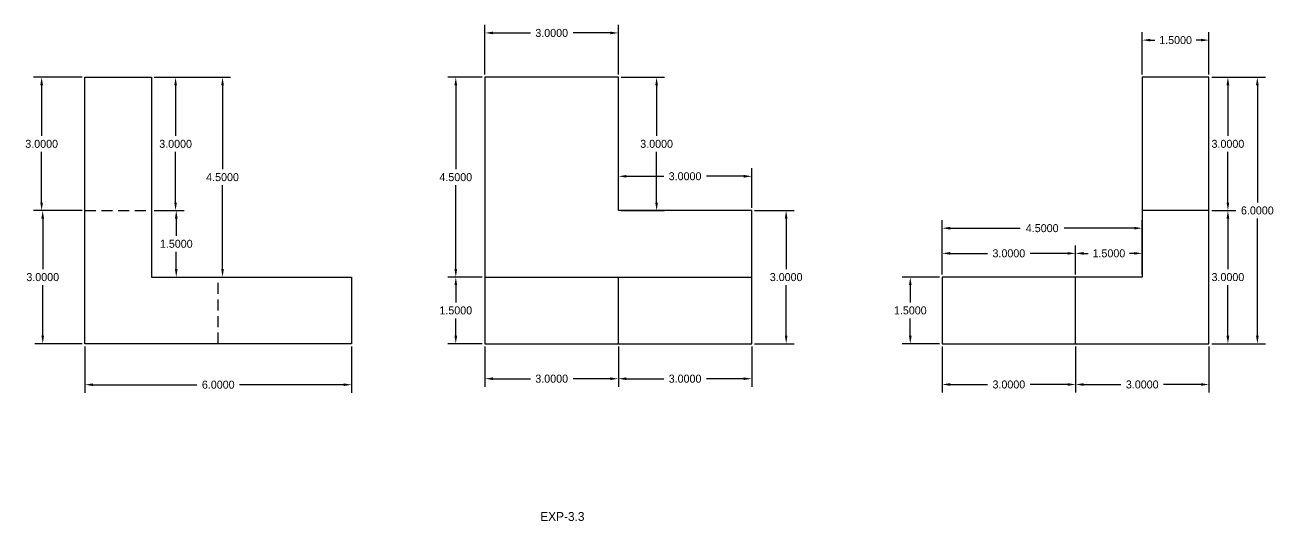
# Model space of a CAD drawing. Header units: inches. Extents: x 42.3 to 120.2, y -48.5 to 33.7.
# Drawn here: x 88.17 to 116.27, y -17.78 to -6.62 of the extents above; entities that cross this region are included whole.
import ezdxf

# ---------------------------------------------------------------- set-up
doc = ezdxf.new("R2010")
doc.units = ezdxf.units.IN
doc.header["$MEASUREMENT"] = 0
doc.linetypes.add('HIDDEN', pattern=[0.375, 0.25, -0.125])
doc.dimstyles.get("Standard").update_dxf_attribs({"dimtxt": 0.18, "dimasz": 0.18, "dimexe": 0.18, "dimexo": 0.0625, "dimgap": 0.09, "dimtad": 0, "dimtih": 1, "dimtoh": 1, "dimdec": 4, "dimzin": 0, "dimdsep": 46, "dimtxsty": 'Standard', "dimcen": 0.09, "dimadec": 0, "dimazin": 0, "dimtfac": 1, "dimtdec": 4, "dimtofl": 0, "dimtmove": 0, "dimatfit": 3, "dimfxl": 1, "dimtolj": 1, "dimtzin": 0, "dimarcsym": 0})

# ---------------------------------------------------------------- blocks, each defined once
blk = doc.blocks.new('*D30')
at = {"color": 0, "lineweight": -2}
for p, q in [((98.519, -13.856), (98.519, -14.76)), ((101.519, -13.856), (101.519, -14.76)), ((98.699, -14.58), (99.539, -14.58)), ((101.339, -14.58), (100.499, -14.58))]:
    blk.add_line(p, q, dxfattribs=at)
at = {"color": 0}
for points in [[(98.699, -14.55), (98.699, -14.61), (98.519, -14.58)], [(101.339, -14.55), (101.339, -14.61), (101.519, -14.58)]]:
    blk.add_solid(points, dxfattribs=at)
at = {"layer": 'Defpoints', "color": 0}
for p in [(98.519, -13.793), (101.519, -13.793), (101.519, -14.58)]:
    blk.add_point(p, dxfattribs=at)
at = {"color": 0, "insert": (100.019, -14.58), "char_height": 0.18, "attachment_point": 5}
blk.add_mtext('\\A1;3.0000', dxfattribs=at)
blk = doc.blocks.new('*D31')
at = {"color": 0, "lineweight": -2}
for p, q in [((101.519, -13.856), (101.519, -14.76)), ((104.519, -13.856), (104.519, -14.76)), ((101.699, -14.58), (102.539, -14.58)), ((104.339, -14.58), (103.499, -14.58))]:
    blk.add_line(p, q, dxfattribs=at)
at = {"color": 0}
for points in [[(101.699, -14.55), (101.699, -14.61), (101.519, -14.58)], [(104.339, -14.55), (104.339, -14.61), (104.519, -14.58)]]:
    blk.add_solid(points, dxfattribs=at)
at = {"layer": 'Defpoints', "color": 0}
for p in [(101.519, -13.793), (104.519, -13.793), (104.519, -14.58)]:
    blk.add_point(p, dxfattribs=at)
at = {"color": 0, "insert": (103.019, -14.58), "char_height": 0.18, "attachment_point": 5}
blk.add_mtext('\\A1;3.0000', dxfattribs=at)
blk = doc.blocks.new('*D32')
at = {"color": 0, "lineweight": -2}
for p, q in [((98.456, -12.293), (97.682, -12.293)), ((97.862, -12.473), (97.862, -12.863)), ((97.862, -13.613), (97.862, -13.223)), ((98.456, -13.793), (97.682, -13.793))]:
    blk.add_line(p, q, dxfattribs=at)
at = {"color": 0}
for points in [[(97.832, -12.473), (97.892, -12.473), (97.862, -12.293)], [(97.832, -13.613), (97.892, -13.613), (97.862, -13.793)]]:
    blk.add_solid(points, dxfattribs=at)
at = {"layer": 'Defpoints', "color": 0}
for p in [(98.519, -12.293), (97.862, -13.793), (98.519, -13.793)]:
    blk.add_point(p, dxfattribs=at)
at = {"color": 0, "insert": (97.862, -13.043), "char_height": 0.18, "attachment_point": 5}
blk.add_mtext('\\A1;1.5000', dxfattribs=at)
blk = doc.blocks.new('*D33')
at = {"color": 0, "lineweight": -2}
for p, q in [((98.456, -7.793), (97.682, -7.793)), ((97.862, -7.973), (97.862, -9.863)), ((97.862, -12.113), (97.862, -10.223)), ((98.456, -12.293), (97.682, -12.293))]:
    blk.add_line(p, q, dxfattribs=at)
at = {"color": 0}
for points in [[(97.832, -7.973), (97.892, -7.973), (97.862, -7.793)], [(97.832, -12.113), (97.892, -12.113), (97.862, -12.293)]]:
    blk.add_solid(points, dxfattribs=at)
at = {"layer": 'Defpoints', "color": 0}
for p in [(98.519, -7.793), (97.862, -12.293), (98.519, -12.293)]:
    blk.add_point(p, dxfattribs=at)
at = {"color": 0, "insert": (97.862, -10.043), "char_height": 0.18, "attachment_point": 5}
blk.add_mtext('\\A1;4.5000', dxfattribs=at)
blk = doc.blocks.new('*D34')
at = {"color": 0, "lineweight": -2}
for p, q in [((98.519, -7.731), (98.519, -6.616)), ((101.519, -7.731), (101.519, -6.616)), ((98.699, -6.796), (99.539, -6.796)), ((101.339, -6.796), (100.499, -6.796))]:
    blk.add_line(p, q, dxfattribs=at)
at = {"color": 0}
for points in [[(98.699, -6.766), (98.699, -6.826), (98.519, -6.796)], [(101.339, -6.766), (101.339, -6.826), (101.519, -6.796)]]:
    blk.add_solid(points, dxfattribs=at)
at = {"layer": 'Defpoints', "color": 0}
for p in [(101.519, -6.796), (98.519, -7.793), (101.519, -7.793)]:
    blk.add_point(p, dxfattribs=at)
at = {"color": 0, "insert": (100.019, -6.796), "char_height": 0.18, "attachment_point": 5}
blk.add_mtext('\\A1;3.0000', dxfattribs=at)
blk = doc.blocks.new('*D35')
at = {"color": 0, "lineweight": -2}
for p, q in [((101.519, -10.731), (101.519, -9.843)), ((101.699, -10.023), (102.539, -10.023)), ((104.339, -10.023), (103.499, -10.023)), ((104.519, -10.731), (104.519, -9.843))]:
    blk.add_line(p, q, dxfattribs=at)
at = {"color": 0}
for points in [[(101.699, -9.993), (101.699, -10.053), (101.519, -10.023)], [(104.339, -9.993), (104.339, -10.053), (104.519, -10.023)]]:
    blk.add_solid(points, dxfattribs=at)
at = {"layer": 'Defpoints', "color": 0}
for p in [(104.519, -10.023), (101.519, -10.793), (104.519, -10.793)]:
    blk.add_point(p, dxfattribs=at)
at = {"color": 0, "insert": (103.019, -10.023), "char_height": 0.18, "attachment_point": 5}
blk.add_mtext('\\A1;3.0000', dxfattribs=at)
blk = doc.blocks.new('*D36')
at = {"color": 0, "lineweight": -2}
for p, q in [((101.581, -7.793), (102.559, -7.793)), ((102.379, -7.973), (102.379, -9.113)), ((102.379, -10.613), (102.379, -9.473)), ((101.581, -10.793), (102.559, -10.793))]:
    blk.add_line(p, q, dxfattribs=at)
at = {"color": 0}
for points in [[(102.349, -7.973), (102.409, -7.973), (102.379, -7.793)], [(102.349, -10.613), (102.409, -10.613), (102.379, -10.793)]]:
    blk.add_solid(points, dxfattribs=at)
at = {"layer": 'Defpoints', "color": 0}
for p in [(101.519, -7.793), (101.519, -10.793), (102.379, -10.793)]:
    blk.add_point(p, dxfattribs=at)
at = {"color": 0, "insert": (102.379, -9.293), "char_height": 0.18, "attachment_point": 5}
blk.add_mtext('\\A1;3.0000', dxfattribs=at)
blk = doc.blocks.new('*D37')
at = {"color": 0, "lineweight": -2}
for p, q in [((104.581, -10.793), (105.473, -10.793)), ((105.293, -10.973), (105.293, -12.113)), ((105.293, -13.613), (105.293, -12.473)), ((104.581, -13.793), (105.473, -13.793))]:
    blk.add_line(p, q, dxfattribs=at)
at = {"color": 0}
for points in [[(105.263, -10.973), (105.323, -10.973), (105.293, -10.793)], [(105.263, -13.613), (105.323, -13.613), (105.293, -13.793)]]:
    blk.add_solid(points, dxfattribs=at)
at = {"layer": 'Defpoints', "color": 0}
for p in [(104.519, -10.793), (104.519, -13.793), (105.293, -13.793)]:
    blk.add_point(p, dxfattribs=at)
at = {"color": 0, "insert": (105.293, -12.293), "char_height": 0.18, "attachment_point": 5}
blk.add_mtext('\\A1;3.0000', dxfattribs=at)
blk = doc.blocks.new('*D42')
at = {"color": 0, "lineweight": -2}
for p, q in [((113.302, -7.731), (113.302, -6.777)), ((113.482, -6.957), (113.587, -6.957)), ((114.622, -6.957), (114.517, -6.957)), ((114.802, -7.731), (114.802, -6.777))]:
    blk.add_line(p, q, dxfattribs=at)
at = {"color": 0}
for points in [[(113.482, -6.927), (113.482, -6.987), (113.302, -6.957)], [(114.622, -6.927), (114.622, -6.987), (114.802, -6.957)]]:
    blk.add_solid(points, dxfattribs=at)
at = {"layer": 'Defpoints', "color": 0}
for p in [(114.802, -6.957), (113.302, -7.793), (114.802, -7.793)]:
    blk.add_point(p, dxfattribs=at)
at = {"color": 0, "insert": (114.052, -6.957), "char_height": 0.18, "attachment_point": 5}
blk.add_mtext('\\A1;1.5000', dxfattribs=at)
blk = doc.blocks.new('*D43')
at = {"color": 0, "lineweight": -2}
for p, q in [((108.74, -12.293), (107.905, -12.293)), ((108.085, -12.473), (108.085, -12.863)), ((108.085, -13.613), (108.085, -13.223)), ((108.74, -13.793), (107.905, -13.793))]:
    blk.add_line(p, q, dxfattribs=at)
at = {"color": 0}
for points in [[(108.055, -12.473), (108.115, -12.473), (108.085, -12.293)], [(108.055, -13.613), (108.115, -13.613), (108.085, -13.793)]]:
    blk.add_solid(points, dxfattribs=at)
at = {"layer": 'Defpoints', "color": 0}
for p in [(108.802, -12.293), (108.085, -13.793), (108.802, -13.793)]:
    blk.add_point(p, dxfattribs=at)
at = {"color": 0, "insert": (108.085, -13.043), "char_height": 0.18, "attachment_point": 5}
blk.add_mtext('\\A1;1.5000', dxfattribs=at)
blk = doc.blocks.new('*D44')
at = {"color": 0, "lineweight": -2}
for p, q in [((114.865, -7.793), (116.071, -7.793)), ((115.891, -7.973), (115.891, -10.613)), ((115.891, -13.613), (115.891, -10.973)), ((114.865, -13.793), (116.071, -13.793))]:
    blk.add_line(p, q, dxfattribs=at)
at = {"color": 0}
for points in [[(115.861, -7.973), (115.921, -7.973), (115.891, -7.793)], [(115.861, -13.613), (115.921, -13.613), (115.891, -13.793)]]:
    blk.add_solid(points, dxfattribs=at)
at = {"layer": 'Defpoints', "color": 0}
for p in [(114.802, -7.793), (114.802, -13.793), (115.891, -13.793)]:
    blk.add_point(p, dxfattribs=at)
at = {"color": 0, "insert": (115.891, -10.793), "char_height": 0.18, "attachment_point": 5}
blk.add_mtext('\\A1;6.0000', dxfattribs=at)
blk = doc.blocks.new('*D45')
at = {"color": 0, "lineweight": -2}
for p, q in [((114.865, -7.793), (115.409, -7.793)), ((115.229, -7.973), (115.229, -9.113)), ((115.229, -10.613), (115.229, -9.473)), ((114.865, -10.793), (115.409, -10.793))]:
    blk.add_line(p, q, dxfattribs=at)
at = {"color": 0}
for points in [[(115.199, -7.973), (115.259, -7.973), (115.229, -7.793)], [(115.199, -10.613), (115.259, -10.613), (115.229, -10.793)]]:
    blk.add_solid(points, dxfattribs=at)
at = {"layer": 'Defpoints', "color": 0}
for p in [(114.802, -7.793), (114.802, -10.793), (115.229, -10.793)]:
    blk.add_point(p, dxfattribs=at)
at = {"color": 0, "insert": (115.229, -9.293), "char_height": 0.18, "attachment_point": 5}
blk.add_mtext('\\A1;3.0000', dxfattribs=at)
blk = doc.blocks.new('*D46')
at = {"color": 0, "lineweight": -2}
for p, q in [((114.865, -10.793), (115.409, -10.793)), ((115.229, -10.973), (115.229, -12.113)), ((115.229, -13.613), (115.229, -12.473)), ((114.865, -13.793), (115.409, -13.793))]:
    blk.add_line(p, q, dxfattribs=at)
at = {"color": 0}
for points in [[(115.199, -10.973), (115.259, -10.973), (115.229, -10.793)], [(115.199, -13.613), (115.259, -13.613), (115.229, -13.793)]]:
    blk.add_solid(points, dxfattribs=at)
at = {"layer": 'Defpoints', "color": 0}
for p in [(114.802, -10.793), (114.802, -13.793), (115.229, -13.793)]:
    blk.add_point(p, dxfattribs=at)
at = {"color": 0, "insert": (115.229, -12.293), "char_height": 0.18, "attachment_point": 5}
blk.add_mtext('\\A1;3.0000', dxfattribs=at)
blk = doc.blocks.new('*D47')
at = {"color": 0, "lineweight": -2}
for p, q in [((108.802, -13.856), (108.802, -14.89)), ((111.802, -13.856), (111.802, -14.89)), ((108.982, -14.71), (109.822, -14.71)), ((111.622, -14.71), (110.782, -14.71))]:
    blk.add_line(p, q, dxfattribs=at)
at = {"color": 0}
for points in [[(108.982, -14.68), (108.982, -14.74), (108.802, -14.71)], [(111.622, -14.68), (111.622, -14.74), (111.802, -14.71)]]:
    blk.add_solid(points, dxfattribs=at)
at = {"layer": 'Defpoints', "color": 0}
for p in [(108.802, -13.793), (111.802, -13.793), (111.802, -14.71)]:
    blk.add_point(p, dxfattribs=at)
at = {"color": 0, "insert": (110.302, -14.71), "char_height": 0.18, "attachment_point": 5}
blk.add_mtext('\\A1;3.0000', dxfattribs=at)
blk = doc.blocks.new('*D48')
at = {"color": 0, "lineweight": -2}
for p, q in [((111.802, -13.856), (111.802, -14.89)), ((114.802, -13.856), (114.802, -14.89)), ((111.982, -14.71), (112.822, -14.71)), ((114.622, -14.71), (113.782, -14.71))]:
    blk.add_line(p, q, dxfattribs=at)
at = {"color": 0}
for points in [[(111.982, -14.68), (111.982, -14.74), (111.802, -14.71)], [(114.622, -14.68), (114.622, -14.74), (114.802, -14.71)]]:
    blk.add_solid(points, dxfattribs=at)
at = {"layer": 'Defpoints', "color": 0}
for p in [(111.802, -13.793), (114.802, -13.793), (114.802, -14.71)]:
    blk.add_point(p, dxfattribs=at)
at = {"color": 0, "insert": (113.302, -14.71), "char_height": 0.18, "attachment_point": 5}
blk.add_mtext('\\A1;3.0000', dxfattribs=at)
blk = doc.blocks.new('*D49')
at = {"color": 0, "lineweight": -2}
for p, q in [((91.081, -7.793), (92.796, -7.793)), ((92.616, -7.973), (92.616, -9.863)), ((92.616, -12.113), (92.616, -10.223)), ((91.081, -12.293), (92.796, -12.293))]:
    blk.add_line(p, q, dxfattribs=at)
at = {"color": 0}
for points in [[(92.586, -7.973), (92.646, -7.973), (92.616, -7.793)], [(92.586, -12.113), (92.646, -12.113), (92.616, -12.293)]]:
    blk.add_solid(points, dxfattribs=at)
at = {"layer": 'Defpoints', "color": 0}
for p in [(91.019, -7.793), (91.019, -12.293), (92.616, -12.293)]:
    blk.add_point(p, dxfattribs=at)
at = {"color": 0, "insert": (92.616, -10.043), "char_height": 0.18, "attachment_point": 5}
blk.add_mtext('\\A1;4.5000', dxfattribs=at)
blk = doc.blocks.new('*D50')
at = {"color": 0, "lineweight": -2}
for p, q in [((91.081, -10.793), (91.755, -10.793)), ((91.575, -10.973), (91.575, -11.363)), ((91.575, -12.113), (91.575, -11.723)), ((91.081, -12.293), (91.755, -12.293))]:
    blk.add_line(p, q, dxfattribs=at)
at = {"color": 0}
for points in [[(91.545, -10.973), (91.605, -10.973), (91.575, -10.793)], [(91.545, -12.113), (91.605, -12.113), (91.575, -12.293)]]:
    blk.add_solid(points, dxfattribs=at)
at = {"layer": 'Defpoints', "color": 0}
for p in [(91.019, -10.793), (91.019, -12.293), (91.575, -12.293)]:
    blk.add_point(p, dxfattribs=at)
at = {"color": 0, "insert": (91.575, -11.543), "char_height": 0.18, "attachment_point": 5}
blk.add_mtext('\\A1;1.5000', dxfattribs=at)
blk = doc.blocks.new('*D51')
at = {"color": 0, "lineweight": -2}
for p, q in [((91.081, -7.793), (91.74, -7.793)), ((91.56, -7.973), (91.56, -9.113)), ((91.56, -10.613), (91.56, -9.473)), ((91.081, -10.793), (91.74, -10.793))]:
    blk.add_line(p, q, dxfattribs=at)
at = {"color": 0}
for points in [[(91.53, -7.973), (91.59, -7.973), (91.56, -7.793)], [(91.53, -10.613), (91.59, -10.613), (91.56, -10.793)]]:
    blk.add_solid(points, dxfattribs=at)
at = {"layer": 'Defpoints', "color": 0}
for p in [(91.019, -7.793), (91.019, -10.793), (91.56, -10.793)]:
    blk.add_point(p, dxfattribs=at)
at = {"color": 0, "insert": (91.56, -9.293), "char_height": 0.18, "attachment_point": 5}
blk.add_mtext('\\A1;3.0000', dxfattribs=at)
blk = doc.blocks.new('*D52')
at = {"color": 0, "lineweight": -2}
for p, q in [((89.456, -7.793), (88.367, -7.793)), ((88.547, -7.973), (88.547, -9.113)), ((88.547, -10.613), (88.547, -9.473)), ((89.456, -10.793), (88.367, -10.793))]:
    blk.add_line(p, q, dxfattribs=at)
at = {"color": 0}
for points in [[(88.517, -7.973), (88.577, -7.973), (88.547, -7.793)], [(88.517, -10.613), (88.577, -10.613), (88.547, -10.793)]]:
    blk.add_solid(points, dxfattribs=at)
at = {"layer": 'Defpoints', "color": 0}
for p in [(89.519, -7.793), (88.547, -10.793), (89.519, -10.793)]:
    blk.add_point(p, dxfattribs=at)
at = {"color": 0, "insert": (88.547, -9.293), "char_height": 0.18, "attachment_point": 5}
blk.add_mtext('\\A1;3.0000', dxfattribs=at)
blk = doc.blocks.new('*D53')
at = {"color": 0, "lineweight": -2}
for p, q in [((89.456, -10.793), (88.391, -10.793)), ((88.571, -10.973), (88.571, -12.113)), ((88.571, -13.613), (88.571, -12.473)), ((89.456, -13.793), (88.391, -13.793))]:
    blk.add_line(p, q, dxfattribs=at)
at = {"color": 0}
for points in [[(88.541, -10.973), (88.601, -10.973), (88.571, -10.793)], [(88.541, -13.613), (88.601, -13.613), (88.571, -13.793)]]:
    blk.add_solid(points, dxfattribs=at)
at = {"layer": 'Defpoints', "color": 0}
for p in [(89.519, -10.793), (88.571, -13.793), (89.519, -13.793)]:
    blk.add_point(p, dxfattribs=at)
at = {"color": 0, "insert": (88.571, -12.293), "char_height": 0.18, "attachment_point": 5}
blk.add_mtext('\\A1;3.0000', dxfattribs=at)
blk = doc.blocks.new('*D54')
at = {"color": 0, "lineweight": -2}
for p, q in [((89.519, -13.856), (89.519, -14.895)), ((95.519, -13.856), (95.519, -14.895)), ((89.699, -14.715), (92.039, -14.715)), ((95.339, -14.715), (92.999, -14.715))]:
    blk.add_line(p, q, dxfattribs=at)
at = {"color": 0}
for points in [[(89.699, -14.685), (89.699, -14.745), (89.519, -14.715)], [(95.339, -14.685), (95.339, -14.745), (95.519, -14.715)]]:
    blk.add_solid(points, dxfattribs=at)
at = {"layer": 'Defpoints', "color": 0}
for p in [(89.519, -13.793), (95.519, -13.793), (95.519, -14.715)]:
    blk.add_point(p, dxfattribs=at)
at = {"color": 0, "insert": (92.519, -14.715), "char_height": 0.18, "attachment_point": 5}
blk.add_mtext('\\A1;6.0000', dxfattribs=at)
blk = doc.blocks.new('*D55')
at = {"color": 0, "lineweight": -2}
for p, q in [((111.802, -12.231), (111.802, -11.578)), ((111.982, -11.758), (112.087, -11.758)), ((113.122, -11.758), (113.017, -11.758)), ((113.302, -12.231), (113.302, -11.578))]:
    blk.add_line(p, q, dxfattribs=at)
at = {"color": 0}
for points in [[(111.982, -11.728), (111.982, -11.788), (111.802, -11.758)], [(113.122, -11.728), (113.122, -11.788), (113.302, -11.758)]]:
    blk.add_solid(points, dxfattribs=at)
at = {"layer": 'Defpoints', "color": 0}
for p in [(111.802, -11.758), (111.802, -12.293), (113.302, -12.293)]:
    blk.add_point(p, dxfattribs=at)
at = {"color": 0, "insert": (112.552, -11.758), "char_height": 0.18, "attachment_point": 5}
blk.add_mtext('\\A1;1.5000', dxfattribs=at)
blk = doc.blocks.new('*D56')
at = {"color": 0, "lineweight": -2}
for p, q in [((108.802, -12.231), (108.802, -11.578)), ((108.982, -11.758), (109.822, -11.758)), ((111.622, -11.758), (110.782, -11.758)), ((111.802, -12.231), (111.802, -11.578))]:
    blk.add_line(p, q, dxfattribs=at)
at = {"color": 0}
for points in [[(108.982, -11.728), (108.982, -11.788), (108.802, -11.758)], [(111.622, -11.728), (111.622, -11.788), (111.802, -11.758)]]:
    blk.add_solid(points, dxfattribs=at)
at = {"layer": 'Defpoints', "color": 0}
for p in [(108.802, -11.758), (108.802, -12.293), (111.802, -12.293)]:
    blk.add_point(p, dxfattribs=at)
at = {"color": 0, "insert": (110.302, -11.758), "char_height": 0.18, "attachment_point": 5}
blk.add_mtext('\\A1;3.0000', dxfattribs=at)
blk = doc.blocks.new('*D57')
at = {"color": 0, "lineweight": -2}
for p, q in [((108.802, -12.231), (108.802, -11.011)), ((108.982, -11.191), (110.557, -11.191)), ((113.122, -11.191), (111.547, -11.191)), ((113.302, -12.231), (113.302, -11.011))]:
    blk.add_line(p, q, dxfattribs=at)
at = {"color": 0}
for points in [[(108.982, -11.161), (108.982, -11.221), (108.802, -11.191)], [(113.122, -11.161), (113.122, -11.221), (113.302, -11.191)]]:
    blk.add_solid(points, dxfattribs=at)
at = {"layer": 'Defpoints', "color": 0}
for p in [(108.802, -11.191), (108.802, -12.293), (113.302, -12.293)]:
    blk.add_point(p, dxfattribs=at)
at = {"color": 0, "insert": (111.052, -11.191), "char_height": 0.18, "attachment_point": 5}
blk.add_mtext('\\A1;4.5000', dxfattribs=at)

msp = doc.modelspace()

# ---------------------------------------------------------------- linework, layer by layer
for p, q in [((89.51895, -10.79312), (89.51895, -7.79312)), ((89.51895, -7.79312), (91.01895, -7.79312)), ((91.01895, -7.79312), (91.01895, -12.29312)), ((101.51895, -7.79312), (98.51895, -7.79312)), ((98.51895, -7.79312), (98.51895, -12.29312)), ((101.51895, -10.79312), (101.51895, -7.79312)), ((114.80213, -7.79312), (113.30213, -7.79312)), ((113.30213, -7.79312), (113.30213, -12.29312)), ((114.80213, -10.79312), (114.80213, -7.79312)), ((89.51895, -12.29312), (89.51895, -10.79312)), ((104.51895, -10.79312), (101.51895, -10.79312)), ((104.51895, -12.29312), (104.51895, -10.79312)), ((114.80213, -10.79312), (113.30213, -10.79312)), ((114.80213, -12.29312), (114.80213, -10.79312)), ((89.51895, -13.79312), (89.51895, -12.29312)), ((91.01895, -12.29312), (95.51895, -12.29312)), ((95.51895, -12.29312), (95.51895, -13.79312)), ((98.51895, -12.29312), (98.51895, -13.79312)), ((98.51895, -12.29312), (104.51895, -12.29312)), ((101.51895, -13.79312), (101.51895, -12.29312)), ((104.51895, -13.79312), (104.51895, -12.29312)), ((113.30213, -12.29312), (108.80213, -12.29312)), ((108.80213, -12.29312), (108.80213, -13.79312)), ((111.80213, -13.79312), (111.80213, -12.29312)), ((114.80213, -13.79312), (114.80213, -12.29312)), ((92.51895, -13.79312), (89.51895, -13.79312)), ((95.51895, -13.79312), (92.51895, -13.79312)), ((98.51895, -13.79312), (101.51895, -13.79312)), ((101.51895, -13.79312), (104.51895, -13.79312)), ((108.80213, -13.79312), (111.80213, -13.79312)), ((111.80213, -13.79312), (114.80213, -13.79312))]:
    msp.add_line(p, q)
at = {"linetype": 'HIDDEN'}
for p, q in [((89.51895, -10.79312), (91.01895, -10.79312)), ((92.51895, -13.79312), (92.51895, -12.29312))]:
    msp.add_line(p, q, dxfattribs=at)

# ---------------------------------------------------------------- texts
at = {"insert": (99.76096, -17.58115), "char_height": 0.2, "width": 7.365562, "attachment_point": 1}
msp.add_mtext('EXP-3.3', dxfattribs=at)

# ---------------------------------------------------------------- dimensions: what is measured, and where the dimension line sits
for base, p1, p2, picture, middle in [((101.51895, -6.79578), (98.51895, -7.79312), (101.51895, -7.79312), '*D34', (100.01895, -6.79578)), ((114.80213, -6.95714), (113.30213, -7.79312), (114.80213, -7.79312), '*D42', (114.05213, -6.95714)), ((104.51895, -10.02332), (101.51895, -10.79312), (104.51895, -10.79312), '*D35', (103.01895, -10.02332)), ((108.80213, -11.19069), (113.30213, -12.29312), (108.80213, -12.29312), '*D57', (111.05213, -11.19069)), ((108.80213, -11.75799), (111.80213, -12.29312), (108.80213, -12.29312), '*D56', (110.30213, -11.75799)), ((111.80213, -11.75799), (113.30213, -12.29312), (111.80213, -12.29312), '*D55', (112.55213, -11.75799)), ((95.51895, -14.71463), (89.51895, -13.79312), (95.51895, -13.79312), '*D54', (92.51895, -14.71463)), ((101.51895, -14.57985), (98.51895, -13.79312), (101.51895, -13.79312), '*D30', (100.01895, -14.57985)), ((104.51895, -14.57985), (101.51895, -13.79312), (104.51895, -13.79312), '*D31', (103.01895, -14.57985)), ((111.80213, -14.7103), (108.80213, -13.79312), (111.80213, -13.79312), '*D47', (110.30213, -14.7103)), ((114.80213, -14.7103), (111.80213, -13.79312), (114.80213, -13.79312), '*D48', (113.30213, -14.7103))]:
    dim = msp.add_linear_dim(base=base, p1=p1, p2=p2, dimstyle='Standard')
    dim.commit()
    dim.dimension.update_dxf_attribs({"geometry": picture, "text_midpoint": middle})
for base, p1, p2, picture, middle in [((88.54693, -10.79312), (89.51895, -7.79312), (89.51895, -10.79312), '*D52', (88.54693, -9.29312)), ((92.61563, -12.29312), (91.01895, -7.79312), (91.01895, -12.29312), '*D49', (92.61563, -10.04312)), ((91.55978, -10.79312), (91.01895, -7.79312), (91.01895, -10.79312), '*D51', (91.55978, -9.29312)), ((97.86167, -12.29312), (98.51895, -7.79312), (98.51895, -12.29312), '*D33', (97.86167, -10.04312)), ((102.37935, -10.79312), (101.51895, -7.79312), (101.51895, -10.79312), '*D36', (102.37935, -9.29312)), ((115.89117, -13.79312), (114.80213, -7.79312), (114.80213, -13.79312), '*D44', (115.89117, -10.79312)), ((115.22883, -10.79312), (114.80213, -7.79312), (114.80213, -10.79312), '*D45', (115.22883, -9.29312)), ((88.57059, -13.79312), (89.51895, -10.79312), (89.51895, -13.79312), '*D53', (88.57059, -12.29312)), ((91.5748, -12.29312), (91.01895, -10.79312), (91.01895, -12.29312), '*D50', (91.5748, -11.54312)), ((105.29262, -13.79312), (104.51895, -10.79312), (104.51895, -13.79312), '*D37', (105.29262, -12.29312)), ((115.22883, -13.79312), (114.80213, -10.79312), (114.80213, -13.79312), '*D46', (115.22883, -12.29312)), ((97.86167, -13.79312), (98.51895, -12.29312), (98.51895, -13.79312), '*D32', (97.86167, -13.04312)), ((108.08495, -13.79312), (108.80213, -12.29312), (108.80213, -13.79312), '*D43', (108.08495, -13.04312))]:
    dim = msp.add_linear_dim(base=base, p1=p1, p2=p2, angle=90, dimstyle='Standard')
    dim.commit()
    dim.dimension.update_dxf_attribs({"geometry": picture, "text_midpoint": middle})

doc.saveas('drawing.dxf')
